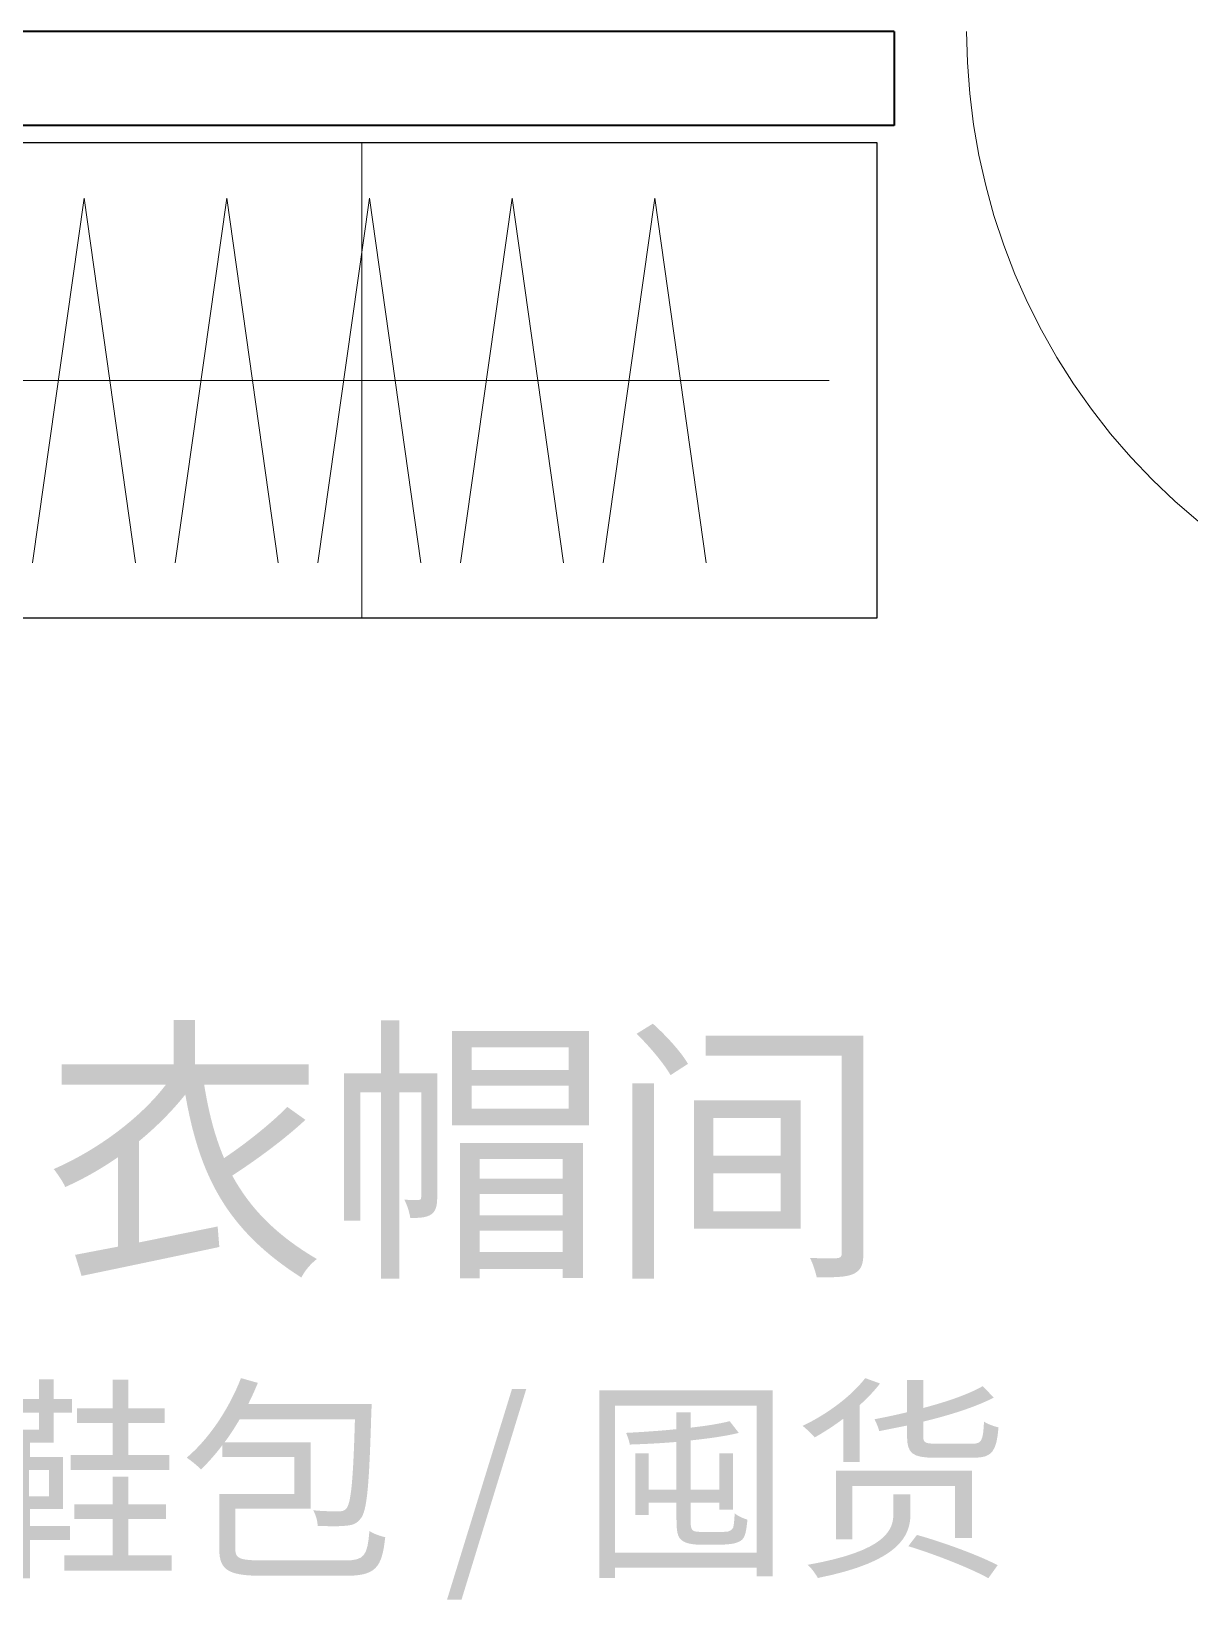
# Model space of a CAD drawing. Header units: millimetres. Extents: x -4600 to 229000, y -4300 to 19460.
# Drawn here: x 44270 to 45732, y 4792 to 6770 of the extents above; entities that cross this region are included whole.
import ezdxf

# ---------------------------------------------------------------- set-up
doc = ezdxf.new("R2010")
doc.units = ezdxf.units.MM
doc.header["$LTSCALE"] = 100
for name, color, linetype, lineweight in [('A-CABINET', 32, 'Continuous', 25), ('A-EX-WALL', 7, 'Continuous', 35), ('A-NEW-DOOR', 3, 'Continuous', 18), ('A-TEXT', 7, 'Continuous', 18), ('R2-DETAIL', 7, 'Continuous', 13)]:
    doc.layers.add(name, color=color, linetype=linetype, lineweight=lineweight)

# ---------------------------------------------------------------- blocks, each defined once
blk = doc.blocks.new('SOURCE_PROPOSED')
at = {"layer": 'A-EX-WALL'}
for p, q in [((5359.1, 4970), (3836.4, 4970)), ((5359.1, 4970), (5359.1, 4851.4)), ((5359.1, 4851.4), (2720, 4851.4))]:
    blk.add_line(p, q, dxfattribs=at)
blk = doc.blocks.new('FURNITURE_DESIGN')
at = {"layer": 'A-TEXT'}
h = blk.add_hatch(color=256, dxfattribs=at)
edge = h.paths.add_edge_path()
edge.add_line((4449.8, 3722.9), (4449.8, 3666.8))
edge.add_line((4449.8, 3666.8), (4308.6, 3666.8))
edge.add_line((4308.6, 3666.8), (4308.6, 3641.3))
edge.add_line((4308.6, 3641.3), (4440.2, 3641.3))
edge.add_spline(control_points=[(4440.2, 3641.3), (4407.9, 3599.1), (4354, 3559), (4298.7, 3534.9)], knot_values=[0, 0, 0, 0, 1, 1, 1, 1], degree=3, periodic=0)
edge.add_spline(control_points=[(4298.7, 3534.9), (4302.9, 3529.6), (4310.4, 3518.9), (4313.2, 3512.2)], knot_values=[0, 0, 0, 0, 1, 1, 1, 1], degree=3, periodic=0)
edge.add_spline(control_points=[(4313.2, 3512.2), (4336.3, 3522.5), (4358.6, 3535.2), (4379.6, 3549.8)], knot_values=[0, 0, 0, 0, 1, 1, 1, 1], degree=3, periodic=0)
edge.add_line((4379.6, 3549.8), (4379.6, 3437))
edge.add_line((4379.6, 3437), (4325.6, 3426.7))
edge.add_line((4325.6, 3426.7), (4333.8, 3400.1))
edge.add_spline(control_points=[(4333.8, 3400.1), (4379.9, 3409.7), (4446.2, 3423.5), (4507.6, 3436.6)], knot_values=[0, 0, 0, 0, 1, 1, 1, 1], degree=3, periodic=0)
edge.add_line((4507.6, 3436.6), (4505.5, 3462.5))
edge.add_line((4505.5, 3462.5), (4406.2, 3442.3))
edge.add_line((4406.2, 3442.3), (4406.2, 3570))
edge.add_spline(control_points=[(4406.2, 3570), (4428.2, 3588.1), (4448, 3608), (4464.7, 3628.9)], knot_values=[0, 0, 0, 0, 1, 1, 1, 1], degree=3, periodic=0)
edge.add_spline(control_points=[(4464.7, 3628.9), (4482.4, 3527.4), (4516.5, 3458.3), (4611.2, 3398)], knot_values=[0, 0, 0, 0, 1, 1, 1, 1], degree=3, periodic=0)
edge.add_spline(control_points=[(4611.2, 3398), (4614.7, 3406.1), (4623.6, 3416.1), (4630.7, 3421.4)], knot_values=[0, 0, 0, 0, 1, 1, 1, 1], degree=3, periodic=0)
edge.add_spline(control_points=[(4630.7, 3421.4), (4579.3, 3451.5), (4546.3, 3485.6), (4523.9, 3526.7)], knot_values=[0, 0, 0, 0, 1, 1, 1, 1], degree=3, periodic=0)
edge.add_spline(control_points=[(4523.9, 3526.7), (4553, 3545.5), (4589.5, 3572.1), (4616.2, 3597)], knot_values=[0, 0, 0, 0, 1, 1, 1, 1], degree=3, periodic=0)
edge.add_line((4616.2, 3597), (4593.4, 3613.3))
edge.add_spline(control_points=[(4593.4, 3613.3), (4573.2, 3592.7), (4541.3, 3567.2), (4513.6, 3548.7)], knot_values=[0, 0, 0, 0, 1, 1, 1, 1], degree=3, periodic=0)
edge.add_spline(control_points=[(4513.6, 3548.7), (4501.9, 3576), (4494.1, 3606.5), (4488.5, 3641.3)], knot_values=[0, 0, 0, 0, 1, 1, 1, 1], degree=3, periodic=0)
edge.add_line((4488.5, 3641.3), (4620.4, 3641.3))
edge.add_line((4620.4, 3641.3), (4620.4, 3666.8))
edge.add_line((4620.4, 3666.8), (4477.1, 3666.8))
edge.add_line((4477.1, 3666.8), (4477.1, 3722.9))
edge.add_line((4477.1, 3722.9), (4449.8, 3722.9))
h = blk.add_hatch(color=256, dxfattribs=at)
edge = h.paths.add_edge_path()
edge.add_line((4665.1, 3655.5), (4665.1, 3469.6))
edge.add_line((4665.1, 3469.6), (4685.7, 3469.6))
edge.add_line((4685.7, 3469.6), (4685.7, 3631.7))
edge.add_line((4685.7, 3631.7), (4711.6, 3631.7))
edge.add_line((4711.6, 3631.7), (4711.6, 3396.6))
edge.add_line((4711.6, 3396.6), (4734.6, 3396.6))
edge.add_line((4734.6, 3396.6), (4734.6, 3631.7))
edge.add_line((4734.6, 3631.7), (4762.3, 3631.7))
edge.add_line((4762.3, 3631.7), (4762.3, 3499.8))
edge.add_spline(control_points=[(4762.3, 3499.8), (4762.3, 3496.9), (4761.6, 3496.2), (4759.1, 3495.9)], knot_values=[0, 0, 0, 0, 1, 1, 1, 1], degree=3, periodic=0)
edge.add_spline(control_points=[(4759.1, 3495.9), (4756.3, 3495.9), (4749.9, 3495.9), (4741, 3496.2)], knot_values=[0, 0, 0, 0, 1, 1, 1, 1], degree=3, periodic=0)
edge.add_spline(control_points=[(4741, 3496.2), (4744.6, 3489.8), (4747.7, 3479.6), (4748.5, 3473.2)], knot_values=[0, 0, 0, 0, 1, 1, 1, 1], degree=3, periodic=0)
edge.add_spline(control_points=[(4748.5, 3473.2), (4760.5, 3473.2), (4768.7, 3473.5), (4775.1, 3477.8)], knot_values=[0, 0, 0, 0, 1, 1, 1, 1], degree=3, periodic=0)
edge.add_spline(control_points=[(4775.1, 3477.8), (4781.1, 3482), (4782.5, 3489.5), (4782.5, 3499.1)], knot_values=[0, 0, 0, 0, 1, 1, 1, 1], degree=3, periodic=0)
edge.add_line((4782.5, 3499.1), (4782.5, 3655.5))
edge.add_line((4782.5, 3655.5), (4734.6, 3655.5))
edge.add_line((4734.6, 3655.5), (4734.6, 3722.5))
edge.add_line((4734.6, 3722.5), (4711.6, 3722.5))
edge.add_line((4711.6, 3722.5), (4711.6, 3655.5))
edge.add_line((4711.6, 3655.5), (4665.1, 3655.5))
h = blk.add_hatch(color=256, dxfattribs=at)
h.paths.add_polyline_path([(4801.3, 3709.1), (4801.3, 3590.2), (4974, 3590.2), (4974, 3709.1), (4801.3, 3709.1)])
h.paths.add_polyline_path([(4825.8, 3688.5), (4948.5, 3688.5), (4948.5, 3659.7), (4825.8, 3659.7), (4825.8, 3688.5)], flags=0)
h.paths.add_polyline_path([(4825.8, 3639.9), (4948.5, 3639.9), (4948.5, 3611.2), (4825.8, 3611.2), (4825.8, 3639.9)], flags=0)
h = blk.add_hatch(color=256, dxfattribs=at)
edge = h.paths.add_edge_path()
edge.add_spline(control_points=[(5034, 3705.5), (5050.3, 3689.9), (5068.8, 3667.6), (5076.9, 3653.4)], knot_values=[0, 0, 0, 0, 1, 1, 1, 1], degree=3, periodic=0)
edge.add_line((5076.9, 3653.4), (5098.9, 3667.6))
edge.add_spline(control_points=[(5098.9, 3667.6), (5090.4, 3682.5), (5071.2, 3703.4), (5054.6, 3718.3)], knot_values=[0, 0, 0, 0, 1, 1, 1, 1], degree=3, periodic=0)
edge.add_line((5054.6, 3718.3), (5034, 3705.5))
h = blk.add_hatch(color=256, dxfattribs=at)
edge = h.paths.add_edge_path()
edge.add_line((5121.3, 3703), (5121.3, 3677.8))
edge.add_line((5121.3, 3677.8), (5292.9, 3677.8))
edge.add_line((5292.9, 3677.8), (5292.9, 3428.8))
edge.add_spline(control_points=[(5292.9, 3428.8), (5292.9, 3424.2), (5291.5, 3422.8), (5286.9, 3422.5)], knot_values=[0, 0, 0, 0, 1, 1, 1, 1], degree=3, periodic=0)
edge.add_spline(control_points=[(5286.9, 3422.5), (5282.3, 3422.5), (5267.7, 3422.1), (5252.8, 3422.8)], knot_values=[0, 0, 0, 0, 1, 1, 1, 1], degree=3, periodic=0)
edge.add_spline(control_points=[(5252.8, 3422.8), (5256.4, 3416.1), (5259.9, 3404.7), (5261.4, 3398.3)], knot_values=[0, 0, 0, 0, 1, 1, 1, 1], degree=3, periodic=0)
edge.add_spline(control_points=[(5261.4, 3398.3), (5283, 3398.3), (5298.3, 3398.3), (5307.8, 3402.6)], knot_values=[0, 0, 0, 0, 1, 1, 1, 1], degree=3, periodic=0)
edge.add_spline(control_points=[(5307.8, 3402.6), (5317.1, 3407.2), (5320.2, 3413.9), (5320.2, 3428.8)], knot_values=[0, 0, 0, 0, 1, 1, 1, 1], degree=3, periodic=0)
edge.add_line((5320.2, 3428.8), (5320.2, 3703))
edge.add_line((5320.2, 3703), (5121.3, 3703))
h.paths.add_polyline_path([(5106.7, 3621.4), (5106.7, 3459.7), (5241.1, 3459.7), (5241.1, 3621.4), (5106.7, 3621.4)], flags=0)
h.paths.add_polyline_path([(5130.8, 3529.6), (5216, 3529.6), (5216, 3481.7), (5130.8, 3481.7), (5130.8, 3529.6)], flags=0)
h.paths.add_polyline_path([(5130.8, 3599.1), (5216, 3599.1), (5216, 3551.9), (5130.8, 3551.9), (5130.8, 3599.1)], flags=0)
for points in [[(5028.7, 3643.1), (5028.7, 3396.6), (5056, 3396.6), (5056, 3643.1), (5028.7, 3643.1)], [(4373.1, 3269.3), (4373.1, 3233.2), (4328.1, 3233.2), (4328.1, 3214.4), (4373.1, 3214.4), (4373.1, 3174.3), (4320.1, 3174.3), (4320.1, 3155.2), (4444.6, 3155.2), (4444.6, 3174.3), (4393, 3174.3), (4393, 3214.4), (4438.8, 3214.4), (4438.8, 3233.2), (4393, 3233.2), (4393, 3269.3), (4373.1, 3269.3)], [(4794.9, 2991.8), (4813.2, 2991.8), (4894.8, 3257.3), (4876.8, 3257.3), (4794.9, 2991.8)], [(4373.1, 3146.8), (4373.1, 3112.1), (4324.5, 3112.1), (4324.5, 3093.3), (4373.1, 3093.3), (4373.1, 3047.7), (4312.2, 3047.7), (4312.2, 3028.3), (4447.6, 3028.3), (4447.6, 3047.7), (4393, 3047.7), (4393, 3093.3), (4440.2, 3093.3), (4440.2, 3112.1), (4393, 3112.1), (4393, 3146.8), (4373.1, 3146.8)]]:
    blk.add_hatch(color=256, dxfattribs=at).paths.add_polyline_path(points)
h = blk.add_hatch(color=256, dxfattribs=at)
h.paths.add_polyline_path([(4811.2, 3567.9), (4811.2, 3396.9), (4836.1, 3396.9), (4836.1, 3409), (4940.7, 3409), (4940.7, 3397.6), (4966.6, 3397.6), (4966.6, 3567.9), (4811.2, 3567.9)])
h.paths.add_polyline_path([(4836.1, 3457.2), (4940.7, 3457.2), (4940.7, 3430.3), (4836.1, 3430.3), (4836.1, 3457.2)], flags=0)
h.paths.add_polyline_path([(4836.1, 3503.3), (4940.7, 3503.3), (4940.7, 3476.7), (4836.1, 3476.7), (4836.1, 3503.3)], flags=0)
h.paths.add_polyline_path([(4836.1, 3522.8), (4836.1, 3547.7), (4940.7, 3547.7), (4940.7, 3522.8), (4836.1, 3522.8)], flags=0)
h = blk.add_hatch(color=256, dxfattribs=at)
h.paths.add_polyline_path([(4206.4, 3171.6), (4206.4, 3106.1), (4249.8, 3106.1), (4249.8, 3084.8), (4196, 3084.8), (4196, 3067.1), (4249.8, 3067.1), (4249.8, 3018.5), (4268.9, 3018.5), (4268.9, 3067.1), (4319.1, 3067.1), (4319.1, 3084.8), (4268.9, 3084.8), (4268.9, 3106.1), (4310.3, 3106.1), (4310.3, 3171.6), (4268.9, 3171.6), (4268.9, 3189.6), (4298.6, 3189.6), (4298.6, 3227.5), (4321.8, 3227.5), (4321.8, 3244.7), (4298.6, 3244.7), (4298.6, 3269.5), (4280, 3269.5), (4280, 3244.7), (4239.1, 3244.7), (4239.1, 3269.5), (4221.1, 3269.5), (4221.1, 3244.7), (4197.4, 3244.7), (4197.4, 3227.5), (4221.1, 3227.5), (4221.1, 3189.6), (4249.8, 3189.6), (4249.8, 3171.6), (4206.4, 3171.6)])
h.paths.add_polyline_path([(4224.1, 3155.5), (4251.1, 3155.5), (4251.1, 3122.2), (4224.1, 3122.2), (4224.1, 3155.5)], flags=0)
h.paths.add_polyline_path([(4280, 3227.5), (4280, 3206), (4239.1, 3206), (4239.1, 3227.5), (4280, 3227.5)], flags=0)
h.paths.add_polyline_path([(4267.5, 3155.5), (4292.6, 3155.5), (4292.6, 3122.2), (4267.5, 3122.2), (4267.5, 3155.5)], flags=0)
h = blk.add_hatch(color=256, dxfattribs=at)
edge = h.paths.add_edge_path()
edge.add_line((4507.6, 3125.2), (4507.6, 3054.8))
edge.add_spline(control_points=[(4507.6, 3054.8), (4507.6, 3028.1), (4520.4, 3021.8), (4563.8, 3021.8), (4573.4, 3021.8), (4655.8, 3021.8), (4665.9, 3021.8), (4704.6, 3021.8), (4712.8, 3031.3), (4716.9, 3070.6)], knot_values=[0, 0, 0, 0, 1, 1, 1, 2, 2, 2, 3, 3, 3, 3], degree=3, periodic=0)
edge.add_spline(control_points=[(4716.9, 3070.6), (4710.9, 3071.7), (4702.1, 3075), (4697, 3078.3)], knot_values=[0, 0, 0, 0, 1, 1, 1, 1], degree=3, periodic=0)
edge.add_spline(control_points=[(4697, 3078.3), (4694.5, 3046.9), (4690.4, 3041.2), (4665.9, 3041.2), (4647.3, 3041.2), (4576.6, 3041.2), (4563, 3041.2), (4533.2, 3041.2), (4527.8, 3043.6), (4527.8, 3055.1)], knot_values=[0, 0, 0, 0, 1, 1, 1, 2, 2, 2, 3, 3, 3, 3], degree=3, periodic=0)
edge.add_line((4527.8, 3055.1), (4527.8, 3106.6))
edge.add_line((4527.8, 3106.6), (4622.7, 3106.6))
edge.add_line((4622.7, 3106.6), (4622.7, 3190.1))
edge.add_line((4622.7, 3190.1), (4514.1, 3190.1))
edge.add_spline(control_points=[(4514.1, 3190.1), (4521, 3199.1), (4527.2, 3209), (4533.2, 3219.1)], knot_values=[0, 0, 0, 0, 1, 1, 1, 1], degree=3, periodic=0)
edge.add_line((4533.2, 3219.1), (4678.7, 3219.1))
edge.add_spline(control_points=[(4678.7, 3219.1), (4676.5, 3141.8), (4673.8, 3113.5), (4667.8, 3106.6)], knot_values=[0, 0, 0, 0, 1, 1, 1, 1], degree=3, periodic=0)
edge.add_spline(control_points=[(4667.8, 3106.6), (4665.6, 3103.9), (4662.6, 3103.1), (4657.9, 3103.1), (4652.8, 3103.1), (4639.9, 3103.1), (4626, 3104.5)], knot_values=[0, 0, 0, 0, 1, 1, 1, 2, 2, 2, 2], degree=3, periodic=0)
edge.add_spline(control_points=[(4626, 3104.5), (4629.3, 3099), (4631.5, 3091.1), (4631.7, 3084.8)], knot_values=[0, 0, 0, 0, 1, 1, 1, 1], degree=3, periodic=0)
edge.add_spline(control_points=[(4631.7, 3084.8), (4646.2, 3084.3), (4659.8, 3084), (4667.8, 3085.1)], knot_values=[0, 0, 0, 0, 1, 1, 1, 1], degree=3, periodic=0)
edge.add_spline(control_points=[(4667.8, 3085.1), (4675.9, 3085.6), (4681.1, 3087.8), (4686, 3094.1)], knot_values=[0, 0, 0, 0, 1, 1, 1, 1], degree=3, periodic=0)
edge.add_spline(control_points=[(4686, 3094.1), (4694.2, 3104.2), (4696.7, 3136.7), (4699.4, 3228.6)], knot_values=[0, 0, 0, 0, 1, 1, 1, 1], degree=3, periodic=0)
edge.add_spline(control_points=[(4699.4, 3228.6), (4699.7, 3231.9), (4699.7, 3238.7), (4699.7, 3238.7)], knot_values=[0, 0, 0, 0, 1, 1, 1, 1], degree=3, periodic=0)
edge.add_line((4699.7, 3238.7), (4544.2, 3238.7))
edge.add_spline(control_points=[(4544.2, 3238.7), (4548.5, 3247.4), (4552.6, 3256.2), (4556.2, 3265.2)], knot_values=[0, 0, 0, 0, 1, 1, 1, 1], degree=3, periodic=0)
edge.add_line((4556.2, 3265.2), (4534.9, 3271.2))
edge.add_spline(control_points=[(4534.9, 3271.2), (4519.9, 3232.4), (4494.5, 3194.5), (4466.4, 3170.8)], knot_values=[0, 0, 0, 0, 1, 1, 1, 1], degree=3, periodic=0)
edge.add_spline(control_points=[(4466.4, 3170.8), (4471.6, 3167.5), (4480.6, 3160.1), (4484.4, 3156)], knot_values=[0, 0, 0, 0, 1, 1, 1, 1], degree=3, periodic=0)
edge.add_spline(control_points=[(4484.4, 3156), (4493.7, 3164.8), (4502.7, 3175.1), (4511.4, 3186.6)], knot_values=[0, 0, 0, 0, 1, 1, 1, 1], degree=3, periodic=0)
edge.add_line((4511.4, 3186.6), (4511.4, 3171.9))
edge.add_line((4511.4, 3171.9), (4602.3, 3171.9))
edge.add_line((4602.3, 3171.9), (4602.3, 3125.2))
edge.add_line((4602.3, 3125.2), (4507.6, 3125.2))
h = blk.add_hatch(color=256, dxfattribs=at)
edge = h.paths.add_edge_path()
edge.add_spline(control_points=[(5322.6, 3271.2), (5304, 3247.2), (5273.2, 3225.1), (5243.5, 3210.9)], knot_values=[0, 0, 0, 0, 1, 1, 1, 1], degree=3, periodic=0)
edge.add_spline(control_points=[(5243.5, 3210.9), (5248.1, 3207.6), (5255.5, 3200), (5258.8, 3196.4)], knot_values=[0, 0, 0, 0, 1, 1, 1, 1], degree=3, periodic=0)
edge.add_spline(control_points=[(5258.8, 3196.4), (5270.5, 3203), (5282.8, 3210.9), (5294.8, 3219.9)], knot_values=[0, 0, 0, 0, 1, 1, 1, 1], degree=3, periodic=0)
edge.add_line((5294.8, 3219.9), (5294.8, 3165.3))
edge.add_line((5294.8, 3165.3), (5315.5, 3165.3))
edge.add_line((5315.5, 3165.3), (5315.5, 3237.1))
edge.add_spline(control_points=[(5315.5, 3237.1), (5325.1, 3245.8), (5333.8, 3254.8), (5341.2, 3264.4)], knot_values=[0, 0, 0, 0, 1, 1, 1, 1], degree=3, periodic=0)
edge.add_line((5341.2, 3264.4), (5322.6, 3271.2))
h = blk.add_hatch(color=256, dxfattribs=at)
edge = h.paths.add_edge_path()
edge.add_line((5375.3, 3268.7), (5375.3, 3228.1))
edge.add_spline(control_points=[(5375.3, 3228.1), (5361.3, 3224.8), (5347.4, 3221.8), (5334.1, 3219.3)], knot_values=[0, 0, 0, 0, 1, 1, 1, 1], degree=3, periodic=0)
edge.add_spline(control_points=[(5334.1, 3219.3), (5336.5, 3215.2), (5339.2, 3208.7), (5340.1, 3204.3)], knot_values=[0, 0, 0, 0, 1, 1, 1, 1], degree=3, periodic=0)
edge.add_line((5340.1, 3204.3), (5375.3, 3211.4))
edge.add_line((5375.3, 3211.4), (5375.3, 3197.8))
edge.add_spline(control_points=[(5375.3, 3197.8), (5375.3, 3176.2), (5382.4, 3170.8), (5409.9, 3170.8), (5415.6, 3170.8), (5453.8, 3170.8), (5460.1, 3170.8), (5482.2, 3170.8), (5488.2, 3178.4), (5490.7, 3209)], knot_values=[0, 0, 0, 0, 1, 1, 1, 2, 2, 2, 3, 3, 3, 3], degree=3, periodic=0)
edge.add_spline(control_points=[(5490.7, 3209), (5485.2, 3210.3), (5476.8, 3213.3), (5472.4, 3216.3)], knot_values=[0, 0, 0, 0, 1, 1, 1, 1], degree=3, periodic=0)
edge.add_spline(control_points=[(5472.4, 3216.3), (5471.3, 3192), (5469.1, 3188.5), (5458.2, 3188.5), (5450, 3188.5), (5417.8, 3188.5), (5411.6, 3188.5), (5397.9, 3188.5), (5395.7, 3189.9), (5395.7, 3197.8)], knot_values=[0, 0, 0, 0, 1, 1, 1, 2, 2, 2, 3, 3, 3, 3], degree=3, periodic=0)
edge.add_line((5395.7, 3197.8), (5395.7, 3216.3))
edge.add_spline(control_points=[(5395.7, 3216.3), (5429.3, 3224.5), (5461.5, 3234.6), (5484.7, 3246.6)], knot_values=[0, 0, 0, 0, 1, 1, 1, 1], degree=3, periodic=0)
edge.add_line((5484.7, 3246.6), (5470.8, 3261.1))
edge.add_spline(control_points=[(5470.8, 3261.1), (5452.8, 3250.7), (5425.5, 3241.4), (5395.7, 3233.5)], knot_values=[0, 0, 0, 0, 1, 1, 1, 1], degree=3, periodic=0)
edge.add_line((5395.7, 3233.5), (5395.7, 3268.7))
edge.add_line((5395.7, 3268.7), (5375.3, 3268.7))
h = blk.add_hatch(color=256, dxfattribs=at)
h.paths.add_polyline_path([(4987, 3255.6), (4987, 3019.1), (5006.9, 3019.1), (5006.9, 3031.9), (5185.4, 3031.9), (5185.4, 3021.2), (5205.8, 3021.2), (5205.8, 3255.6), (4987, 3255.6)])
h.paths.add_polyline_path([(5006.9, 3051), (5006.9, 3236.5), (5185.4, 3236.5), (5185.4, 3051), (5006.9, 3051)], flags=0)
edge = h.paths.add_edge_path(flags=0)
edge.add_spline(control_points=[(5151.5, 3216.9), (5139, 3213.6), (5121.5, 3210.9), (5102.1, 3208.7)], knot_values=[0, 0, 0, 0, 1, 1, 1, 1], degree=3, periodic=0)
edge.add_line((5102.1, 3208.7), (5102.1, 3228.1))
edge.add_line((5102.1, 3228.1), (5084.4, 3228.1))
edge.add_line((5084.4, 3228.1), (5084.4, 3206.8))
edge.add_spline(control_points=[(5084.4, 3206.8), (5063.1, 3204.6), (5040.7, 3203.2), (5020.8, 3202.1)], knot_values=[0, 0, 0, 0, 1, 1, 1, 1], degree=3, periodic=0)
edge.add_spline(control_points=[(5020.8, 3202.1), (5022.7, 3197.8), (5024.9, 3191.5), (5025.5, 3187.4)], knot_values=[0, 0, 0, 0, 1, 1, 1, 1], degree=3, periodic=0)
edge.add_spline(control_points=[(5025.5, 3187.4), (5044, 3188), (5064.5, 3189), (5084.4, 3190.7)], knot_values=[0, 0, 0, 0, 1, 1, 1, 1], degree=3, periodic=0)
edge.add_line((5084.4, 3190.7), (5084.4, 3130.4))
edge.add_line((5084.4, 3130.4), (5049.2, 3130.4))
edge.add_line((5049.2, 3130.4), (5049.2, 3176.2))
edge.add_line((5049.2, 3176.2), (5032.3, 3176.2))
edge.add_line((5032.3, 3176.2), (5032.3, 3098.5))
edge.add_line((5032.3, 3098.5), (5049.2, 3098.5))
edge.add_line((5049.2, 3098.5), (5049.2, 3114))
edge.add_line((5049.2, 3114), (5084.4, 3114))
edge.add_line((5084.4, 3114), (5084.4, 3093))
edge.add_spline(control_points=[(5084.4, 3093), (5084.4, 3073.6), (5086.9, 3069), (5092.9, 3065.4)], knot_values=[0, 0, 0, 0, 1, 1, 1, 1], degree=3, periodic=0)
edge.add_spline(control_points=[(5092.9, 3065.4), (5098, 3062.2), (5107.1, 3061.1), (5113.9, 3061.1), (5118.2, 3061.1), (5133.2, 3061.1), (5137.9, 3061.1), (5144.4, 3061.1), (5153.2, 3061.6), (5158.1, 3063)], knot_values=[0, 0, 0, 0, 1, 1, 1, 2, 2, 2, 3, 3, 3, 3], degree=3, periodic=0)
edge.add_spline(control_points=[(5158.1, 3063), (5163.5, 3064.4), (5167.4, 3066.5), (5169.5, 3070.6)], knot_values=[0, 0, 0, 0, 1, 1, 1, 1], degree=3, periodic=0)
edge.add_spline(control_points=[(5169.5, 3070.6), (5172, 3074.7), (5173.1, 3084.3), (5173.9, 3092.7)], knot_values=[0, 0, 0, 0, 1, 1, 1, 1], degree=3, periodic=0)
edge.add_spline(control_points=[(5173.9, 3092.7), (5168.2, 3094.4), (5161.6, 3097.4), (5157.8, 3100.6)], knot_values=[0, 0, 0, 0, 1, 1, 1, 1], degree=3, periodic=0)
edge.add_spline(control_points=[(5157.8, 3100.6), (5157.5, 3091.9), (5156.7, 3085.4), (5155.9, 3082.6)], knot_values=[0, 0, 0, 0, 1, 1, 1, 1], degree=3, periodic=0)
edge.add_spline(control_points=[(5155.9, 3082.6), (5154.8, 3079.9), (5151.8, 3078.5), (5149.3, 3077.7)], knot_values=[0, 0, 0, 0, 1, 1, 1, 1], degree=3, periodic=0)
edge.add_spline(control_points=[(5149.3, 3077.7), (5147.2, 3077.2), (5141.4, 3077.2), (5136.5, 3077.2), (5130.8, 3077.2), (5121, 3077.2), (5116.6, 3077.2), (5112.5, 3077.2), (5109, 3077.4), (5106.2, 3078.3)], knot_values=[0, 0, 0, 0, 1, 1, 1, 2, 2, 2, 3, 3, 3, 3], degree=3, periodic=0)
edge.add_spline(control_points=[(5106.2, 3078.3), (5103.2, 3079.6), (5102.1, 3084.3), (5102.1, 3090.8)], knot_values=[0, 0, 0, 0, 1, 1, 1, 1], degree=3, periodic=0)
edge.add_line((5102.1, 3090.8), (5102.1, 3114))
edge.add_line((5102.1, 3114), (5138.4, 3114))
edge.add_line((5138.4, 3114), (5138.4, 3105.3))
edge.add_line((5138.4, 3105.3), (5155.9, 3105.3))
edge.add_line((5155.9, 3105.3), (5155.9, 3176.2))
edge.add_line((5155.9, 3176.2), (5138.4, 3176.2))
edge.add_line((5138.4, 3176.2), (5138.4, 3130.4))
edge.add_line((5138.4, 3130.4), (5102.1, 3130.4))
edge.add_line((5102.1, 3130.4), (5102.1, 3192.6))
edge.add_spline(control_points=[(5102.1, 3192.6), (5125.1, 3195), (5146.6, 3198), (5163, 3202.1)], knot_values=[0, 0, 0, 0, 1, 1, 1, 1], degree=3, periodic=0)
edge.add_line((5163, 3202.1), (5151.5, 3216.9))
h = blk.add_hatch(color=256, dxfattribs=at)
h.paths.add_polyline_path([(5285.5, 3154.4), (5285.5, 3067.9), (5306.2, 3067.9), (5306.2, 3135.3), (5435.8, 3135.3), (5435.8, 3069.5), (5457.4, 3069.5), (5457.4, 3154.4), (5285.5, 3154.4)])
edge = h.paths.add_edge_path(flags=0)
edge.add_line((5358.1, 3124.4), (5358.1, 3100.6))
edge.add_spline(control_points=[(5358.1, 3100.6), (5358.1, 3080.2), (5349.9, 3053.4), (5250, 3035.7)], knot_values=[0, 0, 0, 0, 1, 1, 1, 1], degree=3, periodic=0)
edge.add_spline(control_points=[(5250, 3035.7), (5254.9, 3031.3), (5260.4, 3023.4), (5262.8, 3019.1)], knot_values=[0, 0, 0, 0, 1, 1, 1, 1], degree=3, periodic=0)
edge.add_spline(control_points=[(5262.8, 3019.1), (5366.5, 3039.8), (5379.6, 3072.8), (5379.6, 3100.1)], knot_values=[0, 0, 0, 0, 1, 1, 1, 1], degree=3, periodic=0)
edge.add_line((5379.6, 3100.1), (5379.6, 3124.4))
edge.add_line((5379.6, 3124.4), (5358.1, 3124.4))
h = blk.add_hatch(color=256, dxfattribs=at)
edge = h.paths.add_edge_path()
edge.add_spline(control_points=[(5376.9, 3059.2), (5411, 3048.8), (5455.5, 3031.3), (5477.9, 3018.8)], knot_values=[0, 0, 0, 0, 1, 1, 1, 1], degree=3, periodic=0)
edge.add_line((5477.9, 3018.8), (5489.6, 3035.2))
edge.add_spline(control_points=[(5489.6, 3035.2), (5465.9, 3047.7), (5421.1, 3064.1), (5387.8, 3073.4)], knot_values=[0, 0, 0, 0, 1, 1, 1, 1], degree=3, periodic=0)
edge.add_line((5387.8, 3073.4), (5376.9, 3059.2))
at = {"layer": 'A-CABINET'}
blk.add_lwpolyline([(2737.2, 4829.8), (5337.2, 4829.8), (5337.2, 4229.8), (2737.2, 4229.8)], close=True, dxfattribs=at)
at = {"layer": 'A-NEW-DOOR'}
blk.add_lwpolyline([(5450.5, 4970), (5451.5, 4930.7), (5454.4, 4891.6), (5459.2, 4852.6), (5465.9, 4813.9), (5474.5, 4775.6), (5485, 4737.8), (5497.3, 4700.5), (5511.4, 4663.9), (5527.3, 4628), (5545, 4592.9), (5564.3, 4558.7), (5585.4, 4525.5), (5608, 4493.4), (5632.1, 4462.5), (5657.8, 4432.8), (5684.8, 4404.3), (5713.3, 4377.2), (5743, 4351.6)], dxfattribs=at)
at = {"layer": 'R2-DETAIL'}
for p, q in [((4687.2, 4229.8), (4687.2, 4829.8)), ((2797.2, 4529.8), (5277.2, 4529.8))]:
    blk.add_line(p, q, dxfattribs=at)
for points in [[(4272, 4299.8), (4337, 4759.8), (4402, 4299.8)], [(4452, 4299.8), (4517, 4759.8), (4582, 4299.8)], [(4632, 4299.8), (4697, 4759.8), (4762, 4299.8)], [(4812, 4299.8), (4877, 4759.8), (4942, 4299.8)], [(4992, 4299.8), (5057, 4759.8), (5122, 4299.8)]]:
    blk.add_lwpolyline(points, dxfattribs=at)
blk = doc.blocks.new('A02_SHEET')
for name in ['SOURCE_PROPOSED', 'FURNITURE_DESIGN']:
    blk.add_blockref(name, (0, 1800))

msp = doc.modelspace()

# ---------------------------------------------------------------- block references
msp.add_blockref('A02_SHEET', (40000, 0))

doc.saveas('drawing.dxf')
